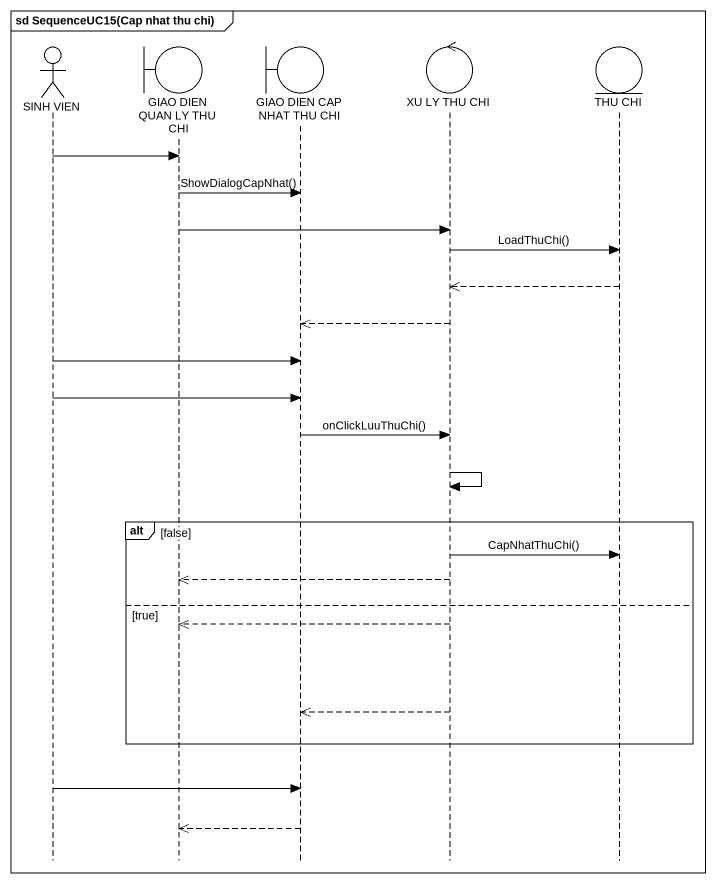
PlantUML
@startuml
mainframe sd SequenceUC15(Cap nhat thu chi)
hide footbox
actor "SINH VIEN" as SINH_VIEN
boundary "GIAO DIEN QUAN LY THU CHI" as GIAO_DIEN_QUAN_LY_THU_CHI
boundary "GIAO DIEN CAP NHAT THU CHI" as GIAO_DIEN_CAP_NHAT_THU_CHI
control "XU LY THU CHI" as XU_LY_THU_CHI
entity "THU CHI" as THU_CHI

SINH_VIEN -> GIAO_DIEN_QUAN_LY_THU_CHI
GIAO_DIEN_QUAN_LY_THU_CHI -> GIAO_DIEN_CAP_NHAT_THU_CHI : ShowDialogCapNhat()
GIAO_DIEN_QUAN_LY_THU_CHI -> XU_LY_THU_CHI
XU_LY_THU_CHI -> THU_CHI : LoadThuChi()
THU_CHI -->> XU_LY_THU_CHI
XU_LY_THU_CHI -->> GIAO_DIEN_CAP_NHAT_THU_CHI
SINH_VIEN -> GIAO_DIEN_CAP_NHAT_THU_CHI
SINH_VIEN -> GIAO_DIEN_CAP_NHAT_THU_CHI
GIAO_DIEN_CAP_NHAT_THU_CHI -> XU_LY_THU_CHI : onClickLuuThuChi()
XU_LY_THU_CHI -> XU_LY_THU_CHI
alt false
  XU_LY_THU_CHI -> THU_CHI : CapNhatThuChi()
  XU_LY_THU_CHI -->> GIAO_DIEN_QUAN_LY_THU_CHI
else true
  XU_LY_THU_CHI -->> GIAO_DIEN_QUAN_LY_THU_CHI
  XU_LY_THU_CHI -->> GIAO_DIEN_CAP_NHAT_THU_CHI
end
SINH_VIEN -> GIAO_DIEN_CAP_NHAT_THU_CHI
GIAO_DIEN_CAP_NHAT_THU_CHI -->> GIAO_DIEN_QUAN_LY_THU_CHI
@enduml
